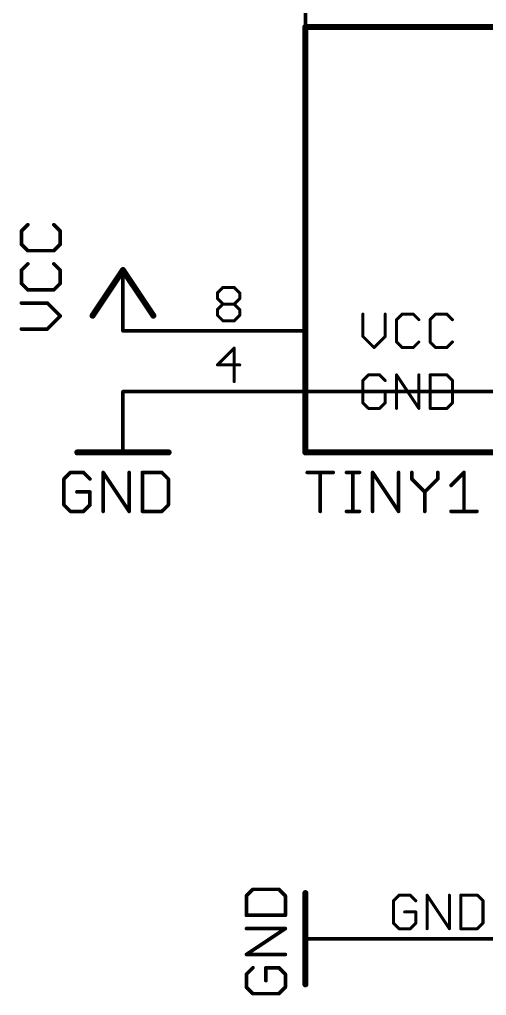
# Model space of a CAD drawing. Extents: x -12 to 175, y 0 to 78.
# Drawn here: x -6.86 to 12.64, y 2.71 to 43.49 of the extents above; entities that cross this region are included whole.
import ezdxf

# ---------------------------------------------------------------- set-up
doc = ezdxf.new("R2010")
doc.units = 0
for name, color, linetype in [('91', 82, 'CONTINUOUS'), ('94', 22, 'CONTINUOUS'), ('95', 253, 'CONTINUOUS'), ('96', 253, 'CONTINUOUS')]:
    doc.layers.add(name, color=color, linetype=linetype)

msp = doc.modelspace()

# ---------------------------------------------------------------- linework, layer by layer
at = {"layer": '91', "const_width": 0.1524}
for points in [[(5.08, 27.94), (5.08, 53.34)], [(-2.54, 30.48), (0, 30.48)], [(-2.54, 27.94), (0, 27.94)], [(35.56, 27.94), (5.08, 27.94)], [(7.62, 5.08), (10.16, 5.08)]]:
    msp.add_lwpolyline(points, dxfattribs=at)
at = {"layer": '91', "const_width": 0.0762}
for points in [[(-2.54, 30.5181, 1), (-2.54, 30.4419)], [(0, 30.4419, 1), (0, 30.5181)], [(-2.54, 27.9781, 1), (-2.54, 27.9019)], [(0, 27.9019, 1), (0, 27.9781)], [(5.08, 27.9781, 1), (5.08, 27.9019)], [(5.0419, 27.94, 1), (5.1181, 27.94)], [(7.62, 5.1181, 1), (7.62, 5.0419)], [(10.16, 5.0419, 1), (10.16, 5.1181)]]:
    msp.add_lwpolyline(points, format="xyb", dxfattribs=at)
at = {"layer": '94'}
for points, const_width in [([(5.08, 25.4), (5.08, 43.18)], 0.254), ([(5.08, 43.18), (30.48, 43.18)], 0.254), ([(-2.54, 33.02), (-3.81, 31.115)], 0.254), ([(-1.27, 31.115), (-2.54, 33.02)], 0.254), ([(-2.54, 30.48), (-2.54, 33.02)], 0.1524), ([(0, 30.48), (5.08, 30.48)], 0.1524), ([(-2.54, 27.94), (-2.54, 25.4)], 0.1524), ([(0, 27.94), (5.08, 27.94)], 0.1524), ([(-4.445, 25.4), (-0.635, 25.4)], 0.254), ([(30.48, 25.4), (5.08, 25.4)], 0.254), ([(5.08, 6.985), (5.08, 3.175)], 0.254), ([(7.62, 5.08), (5.08, 5.08)], 0.1524), ([(10.16, 5.08), (15.24, 5.08)], 0.1524)]:
    msp.add_lwpolyline(points, dxfattribs=dict(at, const_width=const_width))
for points, const_width in [([(5.1435, 43.18, 1), (5.0165, 43.18)], 0.127), ([(5.08, 43.2435, 1), (5.08, 43.1165)], 0.127), ([(-2.4872, 33.0552, 1), (-2.5928, 32.9848)], 0.127), ([(-2.4872, 32.9848, 1), (-2.5928, 33.0552)], 0.127), ([(-2.5019, 33.02, 1), (-2.5781, 33.02)], 0.0762), ([(-3.8628, 31.1502, 1), (-3.7572, 31.0798)], 0.127), ([(-1.3228, 31.0798, 1), (-1.2172, 31.1502)], 0.127), ([(-2.5781, 30.48, 1), (-2.5019, 30.48)], 0.0762), ([(0, 30.5181, 1), (0, 30.4419)], 0.0762), ([(5.08, 30.4419, 1), (5.08, 30.5181)], 0.0762), ([(-2.5019, 27.94, 1), (-2.5781, 27.94)], 0.0762), ([(0, 27.9781, 1), (0, 27.9019)], 0.0762), ([(5.08, 27.9019, 1), (5.08, 27.9781)], 0.0762), ([(-4.445, 25.4635, 1), (-4.445, 25.3365)], 0.127), ([(-2.5781, 25.4, 1), (-2.5019, 25.4)], 0.0762), ([(-0.635, 25.3365, 1), (-0.635, 25.4635)], 0.127), ([(5.08, 25.4635, 1), (5.08, 25.3365)], 0.127), ([(5.0165, 25.4, 1), (5.1435, 25.4)], 0.127), ([(5.1435, 6.985, 1), (5.0165, 6.985)], 0.127), ([(5.08, 5.1181, 1), (5.08, 5.0419)], 0.0762), ([(7.62, 5.0419, 1), (7.62, 5.1181)], 0.0762), ([(10.16, 5.1181, 1), (10.16, 5.0419)], 0.0762), ([(5.0165, 3.175, 1), (5.1435, 3.175)], 0.127)]:
    msp.add_lwpolyline(points, format="xyb", dxfattribs=dict(at, const_width=const_width))
at = {"layer": '95', "const_width": 0.127}
for points in [[(1.4034, 32.0643), (1.6365, 32.2973)], [(1.6365, 32.2973), (2.1025, 32.2973)], [(2.1025, 32.2973), (2.3356, 32.0643)], [(1.4034, 31.8312), (1.4034, 32.0643)], [(1.6365, 31.5982), (1.4034, 31.8312)], [(2.3356, 31.8312), (2.1025, 31.5982)], [(2.3356, 32.0643), (2.3356, 31.8312)], [(1.4034, 31.3652), (1.6365, 31.5982)], [(1.4034, 31.1321), (1.4034, 31.3652)], [(1.6365, 31.5982), (2.1025, 31.5982)], [(2.1025, 31.5982), (2.3356, 31.3652)], [(2.3356, 31.3652), (2.3356, 31.1321)], [(1.6365, 30.8991), (1.4034, 31.1321)], [(2.3356, 31.1321), (2.1025, 30.8991)], [(7.4803, 31.1797), (7.4803, 30.2476)], [(8.4124, 30.2476), (8.4124, 31.1797)], [(9.1166, 31.1797), (8.8836, 30.9467)], [(8.8836, 30.9467), (8.8836, 30.0145)], [(9.5827, 31.1797), (9.1166, 31.1797)], [(9.8157, 30.9467), (9.5827, 31.1797)], [(10.5199, 31.1797), (10.2869, 30.9467)], [(10.2869, 30.9467), (10.2869, 30.0145)], [(10.986, 31.1797), (10.5199, 31.1797)], [(11.219, 30.9467), (10.986, 31.1797)], [(2.1025, 30.8991), (1.6365, 30.8991)], [(7.4803, 30.2476), (7.9464, 29.7815)], [(7.9464, 29.7815), (8.4124, 30.2476)], [(2.1025, 29.7573), (1.4034, 29.0582)], [(2.1025, 28.3591), (2.1025, 29.7573)], [(8.8836, 30.0145), (9.1166, 29.7815)], [(9.1166, 29.7815), (9.5827, 29.7815)], [(9.5827, 29.7815), (9.8157, 30.0145)], [(10.2869, 30.0145), (10.5199, 29.7815)], [(10.5199, 29.7815), (10.986, 29.7815)], [(10.986, 29.7815), (11.219, 30.0145)], [(1.4034, 29.0582), (2.3356, 29.0582)], [(7.7133, 28.6397), (7.4803, 28.4067)], [(8.1794, 28.6397), (7.7133, 28.6397)], [(8.4124, 28.4067), (8.1794, 28.6397)], [(8.8836, 27.2415), (8.8836, 28.6397)], [(8.8836, 28.6397), (9.8157, 27.2415)], [(9.8157, 27.2415), (9.8157, 28.6397)], [(10.2869, 28.6397), (10.2869, 27.2415)], [(10.986, 28.6397), (10.2869, 28.6397)], [(11.219, 28.4067), (10.986, 28.6397)], [(7.4803, 28.4067), (7.4803, 27.4745)], [(11.219, 27.4745), (11.219, 28.4067)], [(8.4124, 27.9406), (7.9464, 27.9406)], [(8.4124, 27.4745), (8.4124, 27.9406)], [(7.4803, 27.4745), (7.7133, 27.2415)], [(8.1794, 27.2415), (8.4124, 27.4745)], [(10.986, 27.2415), (11.219, 27.4745)], [(7.7133, 27.2415), (8.1794, 27.2415)], [(10.2869, 27.2415), (10.986, 27.2415)], [(8.9899, 6.8973), (8.7569, 6.6643)], [(9.456, 6.8973), (8.9899, 6.8973)], [(9.689, 6.6643), (9.456, 6.8973)], [(10.1601, 5.4991), (10.1601, 6.8973)], [(10.1601, 6.8973), (11.0923, 5.4991)], [(11.0923, 5.4991), (11.0923, 6.8973)], [(11.5634, 6.8973), (11.5634, 5.4991)], [(12.2625, 6.8973), (11.5634, 6.8973)], [(12.4955, 6.6643), (12.2625, 6.8973)], [(8.7569, 6.6643), (8.7569, 5.7321)], [(12.4955, 5.7321), (12.4955, 6.6643)], [(9.689, 6.1982), (9.2229, 6.1982)], [(9.689, 5.7321), (9.689, 6.1982)], [(8.7569, 5.7321), (8.9899, 5.4991)], [(9.456, 5.4991), (9.689, 5.7321)], [(12.2625, 5.4991), (12.4955, 5.7321)], [(8.9899, 5.4991), (9.456, 5.4991)], [(11.5634, 5.4991), (12.2625, 5.4991)]]:
    msp.add_lwpolyline(points, dxfattribs=at)
at = {"layer": '95', "const_width": 0.0635}
for points in [[(1.6365, 32.329, 1), (1.6365, 32.2655)], [(1.6589, 32.2748, 1), (1.614, 32.3197)], [(2.125, 32.3197, 1), (2.0801, 32.2748)], [(2.1025, 32.2655, 1), (2.1025, 32.329)], [(1.4352, 32.0643, 1), (1.3717, 32.0643)], [(1.3717, 31.8312, 1), (1.4352, 31.8312)], [(1.381, 32.0867, 1), (1.4259, 32.0418)], [(1.4259, 31.8537, 1), (1.381, 31.8088)], [(2.3673, 32.0643, 1), (2.3038, 32.0643)], [(2.3038, 31.8312, 1), (2.3673, 31.8312)], [(2.3131, 32.0418, 1), (2.358, 32.0867)], [(2.358, 31.8088, 1), (2.3131, 31.8537)], [(1.4352, 31.3652, 1), (1.3717, 31.3652)], [(1.381, 31.3876, 1), (1.4259, 31.3427)], [(1.6365, 31.6299, 1), (1.6365, 31.5664)], [(1.6589, 31.5757, 1), (1.614, 31.6206)], [(1.614, 31.5757, 1), (1.6589, 31.6206)], [(2.125, 31.6206, 1), (2.0801, 31.5757)], [(2.0801, 31.6206, 1), (2.125, 31.5757)], [(2.1025, 31.5664, 1), (2.1025, 31.6299)], [(2.3673, 31.3652, 1), (2.3038, 31.3652)], [(2.3131, 31.3427, 1), (2.358, 31.3876)], [(1.3717, 31.1321, 1), (1.4352, 31.1321)], [(1.4259, 31.1546, 1), (1.381, 31.1097)], [(2.3038, 31.1321, 1), (2.3673, 31.1321)], [(2.358, 31.1097, 1), (2.3131, 31.1546)], [(7.5121, 31.1797, 1), (7.4486, 31.1797)], [(8.4442, 31.1797, 1), (8.3807, 31.1797)], [(8.9153, 30.9467, 1), (8.8518, 30.9467)], [(8.8611, 30.9691, 1), (8.906, 30.9242)], [(9.1166, 31.2114, 1), (9.1166, 31.1479)], [(9.1391, 31.1572, 1), (9.0942, 31.2021)], [(9.6051, 31.2021, 1), (9.5602, 31.1572)], [(9.5827, 31.1479, 1), (9.5827, 31.2114)], [(9.7933, 30.9242, 1), (9.8382, 30.9691)], [(10.3186, 30.9467, 1), (10.2551, 30.9467)], [(10.2644, 30.9691, 1), (10.3093, 30.9242)], [(10.5199, 31.2114, 1), (10.5199, 31.1479)], [(10.5423, 31.1572, 1), (10.4974, 31.2021)], [(11.0084, 31.2021, 1), (10.9635, 31.1572)], [(10.986, 31.1479, 1), (10.986, 31.2114)], [(11.1965, 30.9242, 1), (11.2414, 30.9691)], [(1.6365, 30.9308, 1), (1.6365, 30.8674)], [(1.614, 30.8766, 1), (1.6589, 30.9216)], [(2.0801, 30.9216, 1), (2.125, 30.8766)], [(2.1025, 30.8674, 1), (2.1025, 30.9308)], [(7.5028, 30.27, 1), (7.4578, 30.2251)], [(7.4486, 30.2476, 1), (7.5121, 30.2476)], [(8.3807, 30.2476, 1), (8.4442, 30.2476)], [(8.4349, 30.2251, 1), (8.39, 30.27)], [(2.1343, 29.7573, 1), (2.0708, 29.7573)], [(2.125, 29.7348, 1), (2.0801, 29.7797)], [(7.9239, 29.804, 1), (7.9688, 29.759)], [(7.9239, 29.759, 1), (7.9688, 29.804)], [(8.906, 30.037, 1), (8.8611, 29.9921)], [(8.8518, 30.0145, 1), (8.9153, 30.0145)], [(9.1166, 29.8133, 1), (9.1166, 29.7498)], [(9.0942, 29.759, 1), (9.1391, 29.804)], [(9.5602, 29.804, 1), (9.6051, 29.759)], [(9.5827, 29.7498, 1), (9.5827, 29.8133)], [(9.8382, 29.9921, 1), (9.7933, 30.037)], [(10.3093, 30.037, 1), (10.2644, 29.9921)], [(10.2551, 30.0145, 1), (10.3186, 30.0145)], [(10.5199, 29.8133, 1), (10.5199, 29.7498)], [(10.4974, 29.759, 1), (10.5423, 29.804)], [(10.9635, 29.804, 1), (11.0084, 29.759)], [(10.986, 29.7498, 1), (10.986, 29.8133)], [(11.2414, 29.9921, 1), (11.1965, 30.037)], [(1.4034, 29.0899, 1), (1.4034, 29.0264)], [(1.381, 29.0806, 1), (1.4259, 29.0357)], [(2.3356, 29.0264, 1), (2.3356, 29.0899)], [(7.7133, 28.6714, 1), (7.7133, 28.6079)], [(7.7358, 28.6172, 1), (7.6909, 28.6621)], [(8.2018, 28.6621, 1), (8.1569, 28.6172)], [(8.1794, 28.6079, 1), (8.1794, 28.6714)], [(8.9153, 28.6397, 1), (8.8518, 28.6397)], [(8.91, 28.6573, 1), (8.8572, 28.6221)], [(9.8475, 28.6397, 1), (9.784, 28.6397)], [(10.3186, 28.6397, 1), (10.2551, 28.6397)], [(10.2869, 28.6714, 1), (10.2869, 28.6079)], [(11.0084, 28.6621, 1), (10.9635, 28.6172)], [(10.986, 28.6079, 1), (10.986, 28.6714)], [(2.0708, 28.3591, 1), (2.1343, 28.3591)], [(7.5121, 28.4067, 1), (7.4486, 28.4067)], [(7.4578, 28.4291, 1), (7.5028, 28.3842)], [(8.39, 28.3842, 1), (8.4349, 28.4291)], [(11.2507, 28.4067, 1), (11.1872, 28.4067)], [(11.1965, 28.3842, 1), (11.2414, 28.4291)], [(7.9464, 27.9723, 1), (7.9464, 27.9088)], [(8.4442, 27.9406, 1), (8.3807, 27.9406)], [(8.4124, 27.9088, 1), (8.4124, 27.9723)], [(7.5028, 27.497, 1), (7.4578, 27.4521)], [(7.4486, 27.4745, 1), (7.5121, 27.4745)], [(8.3807, 27.4745, 1), (8.4442, 27.4745)], [(8.4349, 27.4521, 1), (8.39, 27.497)], [(11.1872, 27.4745, 1), (11.2507, 27.4745)], [(11.2414, 27.4521, 1), (11.1965, 27.497)], [(7.7133, 27.2733, 1), (7.7133, 27.2098)], [(7.6909, 27.219, 1), (7.7358, 27.264)], [(8.1569, 27.264, 1), (8.2018, 27.219)], [(8.1794, 27.2098, 1), (8.1794, 27.2733)], [(8.8518, 27.2415, 1), (8.9153, 27.2415)], [(9.784, 27.2415, 1), (9.8475, 27.2415)], [(9.7893, 27.2239, 1), (9.8421, 27.2591)], [(10.2869, 27.2733, 1), (10.2869, 27.2098)], [(10.2551, 27.2415, 1), (10.3186, 27.2415)], [(10.9635, 27.264, 1), (11.0084, 27.219)], [(10.986, 27.2098, 1), (10.986, 27.2733)], [(8.9899, 6.929, 1), (8.9899, 6.8655)], [(9.0123, 6.8748, 1), (8.9674, 6.9197)], [(9.4784, 6.9197, 1), (9.4335, 6.8748)], [(9.456, 6.8655, 1), (9.456, 6.929)], [(10.1919, 6.8973, 1), (10.1284, 6.8973)], [(10.1866, 6.9149, 1), (10.1337, 6.8797)], [(11.124, 6.8973, 1), (11.0605, 6.8973)], [(11.5634, 6.929, 1), (11.5634, 6.8655)], [(11.5952, 6.8973, 1), (11.5317, 6.8973)], [(12.285, 6.9197, 1), (12.2401, 6.8748)], [(12.2625, 6.8655, 1), (12.2625, 6.929)], [(8.7886, 6.6643, 1), (8.7251, 6.6643)], [(8.7344, 6.6867, 1), (8.7793, 6.6418)], [(9.6665, 6.6418, 1), (9.7114, 6.6867)], [(12.5273, 6.6643, 1), (12.4638, 6.6643)], [(12.4731, 6.6418, 1), (12.518, 6.6867)], [(9.2229, 6.2299, 1), (9.2229, 6.1664)], [(9.7207, 6.1982, 1), (9.6572, 6.1982)], [(9.689, 6.1664, 1), (9.689, 6.2299)], [(8.7251, 5.7321, 1), (8.7886, 5.7321)], [(8.7793, 5.7546, 1), (8.7344, 5.7097)], [(9.6572, 5.7321, 1), (9.7207, 5.7321)], [(9.7114, 5.7097, 1), (9.6665, 5.7546)], [(12.4638, 5.7321, 1), (12.5273, 5.7321)], [(12.518, 5.7097, 1), (12.4731, 5.7546)], [(8.9899, 5.5309, 1), (8.9899, 5.4674)], [(8.9674, 5.4766, 1), (9.0123, 5.5216)], [(9.4335, 5.5216, 1), (9.4784, 5.4766)], [(9.456, 5.4674, 1), (9.456, 5.5309)], [(10.1284, 5.4991, 1), (10.1919, 5.4991)], [(11.0605, 5.4991, 1), (11.124, 5.4991)], [(11.0659, 5.4815, 1), (11.1187, 5.5167)], [(11.5634, 5.5309, 1), (11.5634, 5.4674)], [(11.5317, 5.4991, 1), (11.5952, 5.4991)], [(12.2401, 5.5216, 1), (12.285, 5.4766)], [(12.2625, 5.4674, 1), (12.2625, 5.5309)]]:
    msp.add_lwpolyline(points, format="xyb", dxfattribs=at)
at = {"layer": '96', "const_width": 0.1524}
for points in [[(-6.512, 34.9152), (-6.7832, 34.644)], [(-6.7832, 34.644), (-6.7832, 34.1017)], [(-5.1562, 34.644), (-5.4274, 34.9152)], [(-5.1562, 34.1017), (-5.1562, 34.644)], [(-6.7832, 34.1017), (-6.512, 33.8305)], [(-6.512, 33.8305), (-5.4274, 33.8305)], [(-5.4274, 33.8305), (-5.1562, 34.1017)], [(-6.512, 33.278), (-6.7832, 33.0069)], [(-6.7832, 33.0069), (-6.7832, 32.4645)], [(-5.1562, 33.0069), (-5.4274, 33.278)], [(-5.1562, 32.4645), (-5.1562, 33.0069)], [(-6.7832, 32.4645), (-6.512, 32.1934)], [(-6.512, 32.1934), (-5.4274, 32.1934)], [(-5.4274, 32.1934), (-5.1562, 32.4645)], [(-5.6985, 31.6409), (-6.7832, 31.6409)], [(-5.1562, 31.0985), (-5.6985, 31.6409)], [(-5.6985, 30.5562), (-5.1562, 31.0985)], [(-6.7832, 30.5562), (-5.6985, 30.5562)], [(-4.7326, 24.5632), (-5.0038, 24.292)], [(-4.1903, 24.5632), (-4.7326, 24.5632)], [(-3.9191, 24.292), (-4.1903, 24.5632)], [(-3.3666, 22.9362), (-3.3666, 24.5632)], [(-3.3666, 24.5632), (-2.282, 22.9362)], [(-2.282, 22.9362), (-2.282, 24.5632)], [(-1.7295, 24.5632), (-1.7295, 22.9362)], [(-0.916, 24.5632), (-1.7295, 24.5632)], [(-0.6448, 24.292), (-0.916, 24.5632)], [(5.1562, 24.5632), (6.2409, 24.5632)], [(5.6985, 22.9362), (5.6985, 24.5632)], [(6.7934, 24.5632), (7.3357, 24.5632)], [(7.0645, 22.9362), (7.0645, 24.5632)], [(7.8848, 22.9362), (7.8848, 24.5632)], [(7.8848, 24.5632), (8.9695, 22.9362)], [(8.9695, 22.9362), (8.9695, 24.5632)], [(9.522, 24.5632), (9.522, 24.292)], [(10.6066, 24.292), (10.6066, 24.5632)], [(11.1591, 24.0209), (11.7014, 24.5632)], [(11.7014, 24.5632), (11.7014, 22.9362)], [(-5.0038, 24.292), (-5.0038, 23.2074)], [(-0.6448, 23.2074), (-0.6448, 24.292)], [(9.522, 24.292), (10.0643, 23.7497)], [(10.0643, 23.7497), (10.6066, 24.292)], [(-3.9191, 23.7497), (-4.4615, 23.7497)], [(-3.9191, 23.2074), (-3.9191, 23.7497)], [(10.0643, 23.7497), (10.0643, 22.9362)], [(-5.0038, 23.2074), (-4.7326, 22.9362)], [(-4.1903, 22.9362), (-3.9191, 23.2074)], [(-0.916, 22.9362), (-0.6448, 23.2074)], [(-4.7326, 22.9362), (-4.1903, 22.9362)], [(-1.7295, 22.9362), (-0.916, 22.9362)], [(6.7934, 22.9362), (7.3357, 22.9362)], [(11.1591, 22.9362), (12.2438, 22.9362)], [(2.886, 7.1437), (2.6148, 6.8725)], [(2.6148, 6.8725), (2.6148, 6.059)], [(3.9706, 7.1437), (2.886, 7.1437)], [(4.2418, 6.8725), (3.9706, 7.1437)], [(4.2418, 6.059), (4.2418, 6.8725)], [(2.6148, 6.059), (4.2418, 6.059)], [(2.6148, 4.4219), (4.2418, 5.5065)], [(4.2418, 5.5065), (2.6148, 5.5065)], [(4.2418, 4.4219), (2.6148, 4.4219)], [(2.886, 3.8694), (2.6148, 3.5982)], [(2.6148, 3.5982), (2.6148, 3.0559)], [(3.9706, 3.8694), (3.4283, 3.8694)], [(3.4283, 3.8694), (3.4283, 3.3271)], [(4.2418, 3.5982), (3.9706, 3.8694)], [(4.2418, 3.0559), (4.2418, 3.5982)], [(2.6148, 3.0559), (2.886, 2.7847)], [(2.886, 2.7847), (3.9706, 2.7847)], [(3.9706, 2.7847), (4.2418, 3.0559)]]:
    msp.add_lwpolyline(points, dxfattribs=at)
at = {"layer": '96', "const_width": 0.0762}
for points in [[(-6.7451, 34.644, 1), (-6.8213, 34.644)], [(-6.8101, 34.6709, 1), (-6.7562, 34.6171)], [(-6.4851, 34.8882, 1), (-6.539, 34.9421)], [(-5.4004, 34.9421, 1), (-5.4543, 34.8882)], [(-5.1181, 34.644, 1), (-5.1943, 34.644)], [(-5.1831, 34.6171, 1), (-5.1293, 34.6709)], [(-6.7562, 34.1286, 1), (-6.8101, 34.0747)], [(-6.8213, 34.1017, 1), (-6.7451, 34.1017)], [(-6.512, 33.8686, 1), (-6.512, 33.7924)], [(-6.539, 33.8036, 1), (-6.4851, 33.8575)], [(-5.4543, 33.8575, 1), (-5.4004, 33.8036)], [(-5.4274, 33.7924, 1), (-5.4274, 33.8686)], [(-5.1943, 34.1017, 1), (-5.1181, 34.1017)], [(-5.1293, 34.0747, 1), (-5.1831, 34.1286)], [(-6.7451, 33.0069, 1), (-6.8213, 33.0069)], [(-6.8101, 33.0338, 1), (-6.7562, 32.9799)], [(-6.4851, 33.2511, 1), (-6.539, 33.305)], [(-5.4004, 33.305, 1), (-5.4543, 33.2511)], [(-5.1181, 33.0069, 1), (-5.1943, 33.0069)], [(-5.1831, 32.9799, 1), (-5.1293, 33.0338)], [(-6.7562, 32.4915, 1), (-6.8101, 32.4376)], [(-6.8213, 32.4645, 1), (-6.7451, 32.4645)], [(-6.512, 32.2315, 1), (-6.512, 32.1553)], [(-6.539, 32.1664, 1), (-6.4851, 32.2203)], [(-5.4543, 32.2203, 1), (-5.4004, 32.1664)], [(-5.4274, 32.1553, 1), (-5.4274, 32.2315)], [(-5.1943, 32.4645, 1), (-5.1181, 32.4645)], [(-5.1293, 32.4376, 1), (-5.1831, 32.4915)], [(-6.7832, 31.679, 1), (-6.7832, 31.6028)], [(-5.6716, 31.6678, 1), (-5.7255, 31.6139)], [(-5.6985, 31.6028, 1), (-5.6985, 31.679)], [(-5.1293, 31.0716, 1), (-5.1831, 31.1255)], [(-5.1831, 31.0716, 1), (-5.1293, 31.1255)], [(-6.7832, 30.5943, 1), (-6.7832, 30.5181)], [(-5.7255, 30.5831, 1), (-5.6716, 30.5293)], [(-5.6985, 30.5181, 1), (-5.6985, 30.5943)], [(-4.7326, 24.6013, 1), (-4.7326, 24.5251)], [(-4.7057, 24.5362, 1), (-4.7596, 24.5901)], [(-4.1634, 24.5901, 1), (-4.2172, 24.5362)], [(-4.1903, 24.5251, 1), (-4.1903, 24.6013)], [(-3.3285, 24.5632, 1), (-3.4047, 24.5632)], [(-3.3349, 24.5843, 1), (-3.3983, 24.5421)], [(-2.2439, 24.5632, 1), (-2.3201, 24.5632)], [(-1.6914, 24.5632, 1), (-1.7676, 24.5632)], [(-1.7295, 24.6013, 1), (-1.7295, 24.5251)], [(-0.8891, 24.5901, 1), (-0.9429, 24.5362)], [(-0.916, 24.5251, 1), (-0.916, 24.6013)], [(5.1562, 24.6013, 1), (5.1562, 24.5251)], [(5.7366, 24.5632, 1), (5.6604, 24.5632)], [(6.2409, 24.5251, 1), (6.2409, 24.6013)], [(6.7934, 24.6013, 1), (6.7934, 24.5251)], [(7.1026, 24.5632, 1), (7.0264, 24.5632)], [(7.3357, 24.5251, 1), (7.3357, 24.6013)], [(7.9229, 24.5632, 1), (7.8467, 24.5632)], [(7.9165, 24.5843, 1), (7.8531, 24.5421)], [(9.0076, 24.5632, 1), (8.9314, 24.5632)], [(9.5601, 24.5632, 1), (9.4839, 24.5632)], [(10.6447, 24.5632, 1), (10.5685, 24.5632)], [(11.7395, 24.5632, 1), (11.6633, 24.5632)], [(11.7284, 24.5362, 1), (11.6745, 24.5901)], [(-4.9657, 24.292, 1), (-5.0419, 24.292)], [(-5.0307, 24.319, 1), (-4.9769, 24.2651)], [(-3.9461, 24.2651, 1), (-3.8922, 24.319)], [(-0.6067, 24.292, 1), (-0.6829, 24.292)], [(-0.6718, 24.2651, 1), (-0.6179, 24.319)], [(9.5489, 24.319, 1), (9.495, 24.2651)], [(9.4839, 24.292, 1), (9.5601, 24.292)], [(10.5685, 24.292, 1), (10.6447, 24.292)], [(10.6336, 24.2651, 1), (10.5797, 24.319)], [(11.1322, 24.0478, 1), (11.186, 23.9939)], [(-4.4615, 23.7878, 1), (-4.4615, 23.7116)], [(-3.881, 23.7497, 1), (-3.9572, 23.7497)], [(-3.9191, 23.7116, 1), (-3.9191, 23.7878)], [(10.1024, 23.7497, 1), (10.0262, 23.7497)], [(10.0373, 23.7766, 1), (10.0912, 23.7228)], [(10.0373, 23.7228, 1), (10.0912, 23.7766)], [(-4.9769, 23.2343, 1), (-5.0307, 23.1804)], [(-5.0419, 23.2074, 1), (-4.9657, 23.2074)], [(-3.9572, 23.2074, 1), (-3.881, 23.2074)], [(-3.8922, 23.1804, 1), (-3.9461, 23.2343)], [(-0.6829, 23.2074, 1), (-0.6067, 23.2074)], [(-0.6179, 23.1804, 1), (-0.6718, 23.2343)], [(-4.7326, 22.9743, 1), (-4.7326, 22.8981)], [(-4.7596, 22.9093, 1), (-4.7057, 22.9631)], [(-4.2172, 22.9631, 1), (-4.1634, 22.9093)], [(-4.1903, 22.8981, 1), (-4.1903, 22.9743)], [(-3.4047, 22.9362, 1), (-3.3285, 22.9362)], [(-2.3201, 22.9362, 1), (-2.2439, 22.9362)], [(-2.3137, 22.9151, 1), (-2.2503, 22.9573)], [(-1.7295, 22.9743, 1), (-1.7295, 22.8981)], [(-1.7676, 22.9362, 1), (-1.6914, 22.9362)], [(-0.9429, 22.9631, 1), (-0.8891, 22.9093)], [(-0.916, 22.8981, 1), (-0.916, 22.9743)], [(5.6604, 22.9362, 1), (5.7366, 22.9362)], [(6.7934, 22.9743, 1), (6.7934, 22.8981)], [(7.0264, 22.9362, 1), (7.1026, 22.9362)], [(7.3357, 22.8981, 1), (7.3357, 22.9743)], [(7.8467, 22.9362, 1), (7.9229, 22.9362)], [(8.9314, 22.9362, 1), (9.0076, 22.9362)], [(8.9378, 22.9151, 1), (9.0012, 22.9573)], [(10.0262, 22.9362, 1), (10.1024, 22.9362)], [(11.1591, 22.9743, 1), (11.1591, 22.8981)], [(11.6633, 22.9362, 1), (11.7395, 22.9362)], [(12.2438, 22.8981, 1), (12.2438, 22.9743)], [(2.6529, 6.8725, 1), (2.5767, 6.8725)], [(2.5879, 6.8995, 1), (2.6418, 6.8456)], [(2.886, 7.1818, 1), (2.886, 7.1056)], [(2.9129, 7.1168, 1), (2.859, 7.1706)], [(3.9976, 7.1706, 1), (3.9437, 7.1168)], [(3.9706, 7.1056, 1), (3.9706, 7.1818)], [(4.2799, 6.8725, 1), (4.2037, 6.8725)], [(4.2149, 6.8456, 1), (4.2687, 6.8995)], [(2.6148, 6.0971, 1), (2.6148, 6.0209)], [(4.2418, 6.0209, 1), (4.2418, 6.0971)], [(2.5767, 6.059, 1), (2.6529, 6.059)], [(4.2037, 6.059, 1), (4.2799, 6.059)], [(2.6148, 5.5446, 1), (2.6148, 5.4684)], [(4.2629, 5.4748, 1), (4.2207, 5.5382)], [(4.2418, 5.4684, 1), (4.2418, 5.5446)], [(2.6148, 4.46, 1), (2.6148, 4.3838)], [(2.5937, 4.4536, 1), (2.6359, 4.3902)], [(4.2418, 4.3838, 1), (4.2418, 4.46)], [(2.6529, 3.5982, 1), (2.5767, 3.5982)], [(2.9129, 3.8424, 1), (2.859, 3.8963)], [(3.4283, 3.9075, 1), (3.4283, 3.8313)], [(3.4664, 3.8694, 1), (3.3902, 3.8694)], [(3.9976, 3.8963, 1), (3.9437, 3.8424)], [(3.9706, 3.8313, 1), (3.9706, 3.9075)], [(4.2799, 3.5982, 1), (4.2037, 3.5982)], [(2.5879, 3.6252, 1), (2.6418, 3.5713)], [(3.3902, 3.3271, 1), (3.4664, 3.3271)], [(4.2149, 3.5713, 1), (4.2687, 3.6252)], [(2.6418, 3.0828, 1), (2.5879, 3.0289)], [(2.5767, 3.0559, 1), (2.6529, 3.0559)], [(2.886, 2.8228, 1), (2.886, 2.7466)], [(3.9706, 2.7466, 1), (3.9706, 2.8228)], [(4.2037, 3.0559, 1), (4.2799, 3.0559)], [(4.2687, 3.0289, 1), (4.2149, 3.0828)], [(2.859, 2.7578, 1), (2.9129, 2.8117)], [(3.9437, 2.8117, 1), (3.9976, 2.7578)]]:
    msp.add_lwpolyline(points, format="xyb", dxfattribs=at)

doc.saveas('drawing.dxf')
